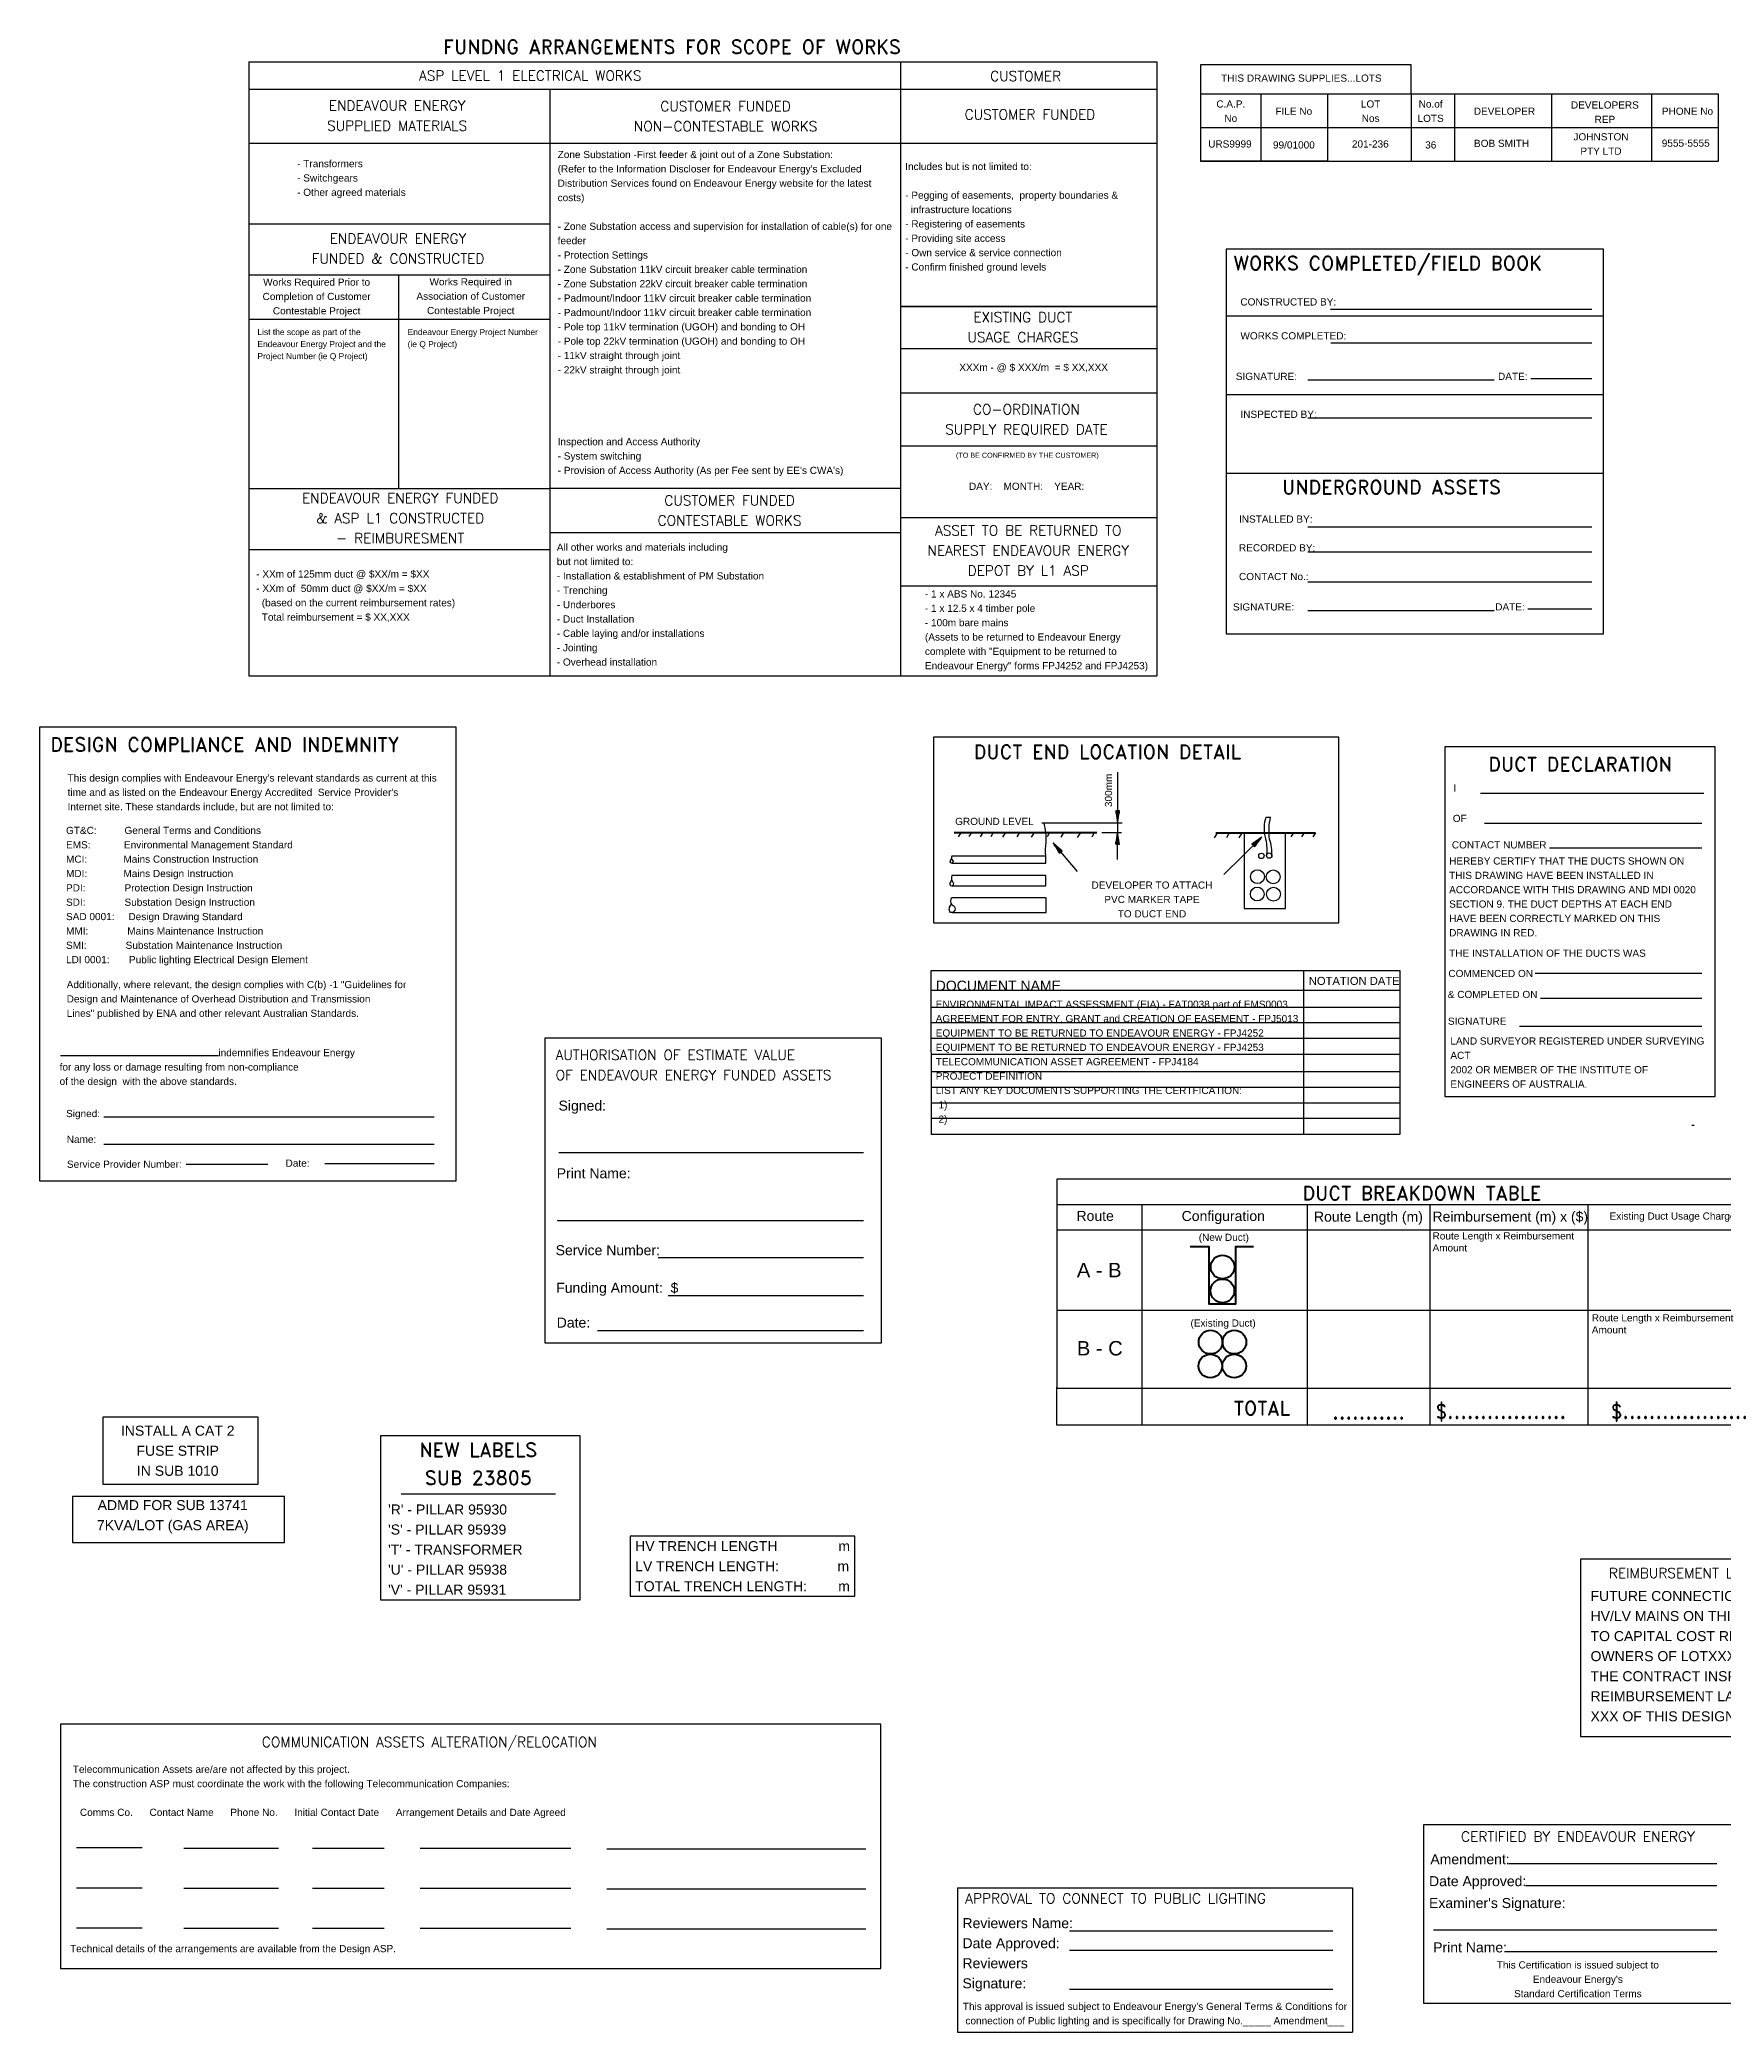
# Model space of a CAD drawing. Header units: metres. Extents: x -282 to 3977, y 160 to 949.
# Drawn here: x 2302.3 to 2722.1, y 354.4 to 851.4 of the extents above; entities that cross this region are included whole.
import ezdxf
from ezdxf.enums import TextEntityAlignment as Align

# ---------------------------------------------------------------- set-up
doc = ezdxf.new("R2010")
doc.units = ezdxf.units.M
doc.layers.get('0').update_dxf_attribs({"color": 6})
doc.layers.add('Notes', color=7, linetype='Continuous')
doc.styles.add('Elec', font='romand__.ttf')
doc.styles.get("Standard").update_dxf_attribs({"font": 'ARIAL.TTF'})

# ---------------------------------------------------------------- blocks, each defined once
blk = doc.blocks.new('NOTE_LOTS')
for p, q in [((15.000001, 16.666657), (15.000001, 0)), ((31.666674, 16.666657), (31.666674, 0)), ((52.500003, 16.666657), (52.500003, 0)), ((63.333347, 16.666657), (63.333347, 0)), ((87.500012, 16.666657), (87.500012, 0)), ((112.500021, 16.666657), (112.500021, 0)), ((0, 8.333321), (31.666674, 8.333321)), ((31.666674, 8.333321), (112.500021, 8.333321)), ((112.500271, 8.329344), (129.166944, 8.329344))]:
    blk.add_line(p, q)
blk.add_lwpolyline([(52.500003, 16.666657), (52.500003, 23.98122), (0, 23.98122), (0, 16.666657)])
blk.add_lwpolyline([(129.166944, -0.003988), (129.166944, 16.66268), (112.500271, 16.66268), (112.500021, 16.666657), (31.666674, 16.666657), (0, 16.666657), (0, 0), (31.666674, 0), (0, 0), (31.666674, 0), (112.500021, 0), (112.500271, -0.003988)], close=True)
at = {"color": 7}
for s, p in [('THIS DRAWING SUPPLIES...LOTS', (25.163625, 20.676982)), ('FILE No', (23.263704, 12.423805)), ('DEVELOPER', (75.798832, 12.423805)), ('PHONE No', (121.449084, 12.419821)), ('URS9999', (7.333344, 4.252375)), ('99/01000', (23.283346, 4.016656)), ('201-236', (42.347034, 4.252375)), ('BOB SMITH', (75.083958, 4.402656)), ('9555-5555', (121.016944, 4.464465)), ('36', (57.413112, 4.016656))]:
    blk.add_text(s, height=1.79, dxfattribs=at).set_placement(p, align=Align.MIDDLE_CENTER)
at = {"color": 7, "char_height": 1.79, "attachment_point": 5, "line_spacing_factor": 1.2}
for s, insert in [('C.A.P.\\PNo', (7.549423, 12.423805)), ('LOT\\PNos', (42.425612, 12.423805)), ('No.of\\PLOTS', (57.393471, 12.423805)), ('DEVELOPERS\\PREP', (100.843466, 12.188086)), ('JOHNSTON\\PPTY LTD', (99.880966, 4.252375))]:
    blk.add_mtext(s, dxfattribs=dict(at, insert=insert))
blk = doc.blocks.new('NOTE_WORKS-COMPLETED')
for p, q in [((89.67, 65.79), (-4.44, 65.79)), ((89.67, 46.21), (-4.44, 46.21)), ((89.44, 26.62), (-4.44, 26.62))]:
    blk.add_line(p, q)
at = {"color": 7, "linetype": 'Continuous', "lineweight": -3}
for p, q in [((21.53, 67.59), (86.7, 67.59)), ((21.64, 59.14), (86.7, 59.14)), ((15.87, 49.96), (62.4, 49.96)), ((71.48, 50.3), (86.7, 50.3)), ((15.87, 40.47), (86.7, 40.47)), ((15.87, 13.31), (86.7, 13.31)), ((15.87, 7.02), (86.7, 7.02)), ((15.87, -0.45), (86.7, -0.45)), ((15.87, -7.55), (62.4, -7.55)), ((70.78, -7.2), (86.7, -7.2))]:
    blk.add_line(p, q, dxfattribs=at)
blk.add_lwpolyline([(-4.44, -13.44), (89.67, -13.44), (89.67, 82.54), (-4.44, 82.54)], close=True)
at = {"color": 7, "lineweight": -3, "style": 'Elec'}
blk.add_text('WORKS COMPLETED/FIELD BOOK', height=3.5, dxfattribs=at).set_placement((-2.69, 79.04), align=Align.MIDDLE_LEFT)
at = {"color": 7, "lineweight": -3}
for s, p in [('CONSTRUCTED BY:', (-0.92, 69.38)), ('WORKS COMPLETED:', (-0.91, 60.93)), ('INSPECTED BY:', (-0.91, 41.35))]:
    blk.add_text(s, height=1.79, dxfattribs=at).set_placement(p, align=Align.MIDDLE_LEFT)
for s, p in [('SIGNATURE:', (5.57, 50.82)), ('DATE:', (67.02, 50.82)), ('SIGNATURE:', (4.87, -6.69)), ('DATE:', (66.32, -6.69))]:
    blk.add_text(s, height=1.79, dxfattribs=at).set_placement(p, align=Align.MIDDLE_CENTER)
at = {"color": 7, "lineweight": -3, "style": 'Elec'}
blk.add_text('UNDERGROUND ASSETS', height=3.5, dxfattribs=at).set_placement((9.48, 24.91), align=Align.TOP_LEFT)
at = {"color": 7, "lineweight": -3, "insert": (-1.27, 16.11), "char_height": 1.79, "attachment_point": 1, "line_spacing_factor": 1.2}
blk.add_mtext('INSTALLED BY:\\P\\PRECORDED BY:\\P\\PCONTACT No.:', dxfattribs=at)
blk = doc.blocks.new('NOTE_DESIGN-COMPLIANCE')
for p, q in [((5.16, 31.31), (44.59, 31.31)), ((16, 16.01), (98.33, 16.01)), ((16, 9.24), (98.33, 9.24)), ((36.49, 4.19), (56.86, 4.19)), ((71.12, 4.42), (98.33, 4.42))]:
    blk.add_line(p, q)
blk.add_lwpolyline([(0, 113.3), (103.74, 113.3), (103.74, 0), (0, 0)], close=True)
at = {"color": 7, "lineweight": -3, "style": 'Elec'}
blk.add_text('DESIGN COMPLIANCE AND INDEMNITY', height=3.5, dxfattribs=at).set_placement((2.6, 106.13), align=Align.BOTTOM_LEFT)
at = {"color": 7, "lineweight": -3}
for s, p in [('Signed:', (6.54, 17.75)), ('Name:', (6.71, 11.32)), ('Service Provider Number:', (6.76, 5.11)), ('Date: ', (61.29, 5.38))]:
    blk.add_text(s, height=1.79, dxfattribs=at).set_placement(p, align=Align.TOP_LEFT)
at = {"color": 7, "lineweight": -3, "char_height": 1.79, "line_spacing_factor": 1.2}
for s, insert, attachment_point in [("This design complies with Endeavour Energy's relevant standards as current at this \\Ptime and as listed on the Endeavour Energy Accredited  Service Provider's\\PInternet site. These standards include, but are not limited to:", (6.92, 92.16), 7), ('GT&C:          General Terms and Conditions\\PEMS:            Environmental Management Standard\\PMCI:             Mains Construction Instruction\\PMDI:             Mains Design Instruction\\PPDI:              Protection Design Instruction\\PSDI:              Substation Design Instruction\\PSAD 0001:     Design Drawing Standard\\PMMI:              Mains Maintenance Instruction\\PSMI:              Substation Maintenance Instruction\\PLDI 0001:       Public lighting Electrical Design Element ', (6.53, 88.36), 1), ('\\PAdditionally, where relevant, the design complies with C(b) -1 "Guidelines for \\PDesign and Maintenance of Overhead Distribution and Transmission \\PLines" published by ENA and other relevant Australian Standards.', (6.7, 53.5), 1), ('                                                         indemnifies Endeavour Energy \\Pfor any loss or damage resulting from non-compliance \\Pof the design  with the above standards.', (4.93, 32.94), 1)]:
    blk.add_mtext(s, dxfattribs=dict(at, insert=insert, attachment_point=attachment_point))
blk = doc.blocks.new('END$MARK$5$195')
at = {"color": 1}
blk.add_circle((-0.49514, 0), 5.99633, dxfattribs=at)
blk = doc.blocks.new('NOTE_IE-AUTHORISED-FUNDING')
at = {"color": 7, "linetype": 'Continuous', "lineweight": -3}
for p, q in [((3.55, 47.47), (79.49, 47.47)), ((3.36, 30.51), (79.49, 30.51)), ((28.3, 21.29), (79.49, 21.29)), ((30.76, 11.8), (79.49, 11.8)), ((13.21, 3.06), (79.49, 3.06))]:
    blk.add_line(p, q, dxfattribs=at)
blk.add_lwpolyline([(0, 0), (84, 0), (84, 76), (0, 76)], close=True)
at = {"color": 39, "lineweight": -3, "xscale": 0.009375, "yscale": 0.009375, "zscale": 0.009375}
for p in [(3.36, 30.51), (24.07, 3.06)]:
    blk.add_blockref('END$MARK$5$195', p, dxfattribs=at)
at = {"color": 7, "linetype": 'Continuous', "lineweight": -3, "xscale": 0.009375, "yscale": 0.009375, "zscale": 0.009375}
blk.add_blockref('END$MARK$5$195', (54.27, 3.06), dxfattribs=at)
at = {"color": 7, "lineweight": -3}
for s, p in [('Signed:', (3.46, 59.17)), ('Print Name:', (3, 42.3)), ('Service Number:', (2.74, 23.11)), ('Funding Amount:  $', (2.87, 13.73)), ('Date:    ', (3, 5.05))]:
    blk.add_text(s, height=2.5, dxfattribs=at).set_placement(p, align=Align.MIDDLE_LEFT)
at = {"color": 7, "lineweight": -3, "insert": (2.73, 69.3), "char_height": 2.5, "attachment_point": 4, "line_spacing_factor": 1.2, "style": 'Elec'}
blk.add_mtext('AUTHORISATION OF ESTIMATE VALUE\\POF ENDEAVOUR ENERGY FUNDED ASSETS', dxfattribs=at)
blk = doc.blocks.new('NOTE_DUCT-DECLARATION')
at = {"color": 7, "lineweight": -3}
for p, q in [((64.59, 75.58), (8.91, 75.58)), ((64.07, 68.09), (9.93, 68.09)), ((64.07, 61.96), (26.11, 61.96)), ((64.07, 30.71), (22.53, 30.71)), ((64.07, 24.42), (23.89, 24.42)), ((64.07, 17.44), (18.61, 17.44))]:
    blk.add_line(p, q, dxfattribs=at)
at = {"lineweight": -3}
blk.add_line((61.64, -7.13), (62.15, -7.13), dxfattribs=at)
blk.add_lwpolyline([(0, 0), (67.43, 0), (67.43, 87.17), (0, 87.17)], close=True)
at = {"color": 7, "lineweight": -3, "style": 'Elec'}
blk.add_text('DUCT DECLARATION', height=3.5, dxfattribs=at).set_placement((33.72, 82.89), align=Align.MIDDLE_CENTER)
at = {"color": 7, "lineweight": -3}
for s, p in [('I ', (2.12, 77.84)), ('OF', (1.98, 70.25)), ('CONTACT NUMBER ', (1.75, 63.65)), ('THE INSTALLATION OF THE DUCTS WAS ', (1.08, 36.63)), ('COMMENCED ON', (0.89, 31.57)), ('& COMPLETED ON', (0.74, 26.34)), ('SIGNATURE', (0.78, 19.67))]:
    blk.add_text(s, height=1.79, dxfattribs=at).set_placement(p, align=Align.TOP_LEFT)
at = {"color": 7, "lineweight": -3, "char_height": 1.79, "attachment_point": 1, "line_spacing_factor": 1.2}
for s, insert, width in [('HEREBY CERTIFY THAT THE DUCTS SHOWN ON \\PTHIS DRAWING HAVE BEEN INSTALLED IN \\PACCORDANCE WITH THIS DRAWING AND MDI 0020\\PSECTION 9. THE DUCT DEPTHS AT EACH END \\PHAVE BEEN CORRECTLY MARKED ON THIS DRAWING IN RED.', (1.08, 59.63), 65.1985), ('LAND SURVEYOR REGISTERED UNDER SURVEYING ACT\\P2002 OR MEMBER OF THE INSTITUTE OF ENGINEERS OF AUSTRALIA.', (1.38, 14.73), 64.0958)]:
    blk.add_mtext(s, dxfattribs=dict(at, insert=insert, width=width))
blk = doc.blocks.new('NOTE_TRENCH-LENGTH')
blk.add_lwpolyline([(0, 0), (56.02, 0), (56.02, 15), (0, 15)], close=True)
at = {"color": 7, "lineweight": -3, "insert": (1.25, 7.5), "char_height": 2.5, "width": 56.2143, "attachment_point": 4, "line_spacing_factor": 1.2}
blk.add_mtext('HV TRENCH LENGTH^I           m\\PLV TRENCH LENGTH:               m\\PTOTAL TRENCH LENGTH:        m', dxfattribs=at)
blk = doc.blocks.new('NOTE_SUB-LABELS')
at = {"color": 7, "lineweight": 30}
blk.add_line((5.108849, 26.43835), (43.608849, 26.43835), dxfattribs=at)
blk.add_lwpolyline([(0, 0), (49.749988, 0), (49.749988, 40.915118), (0, 40.915118)], close=True)
at = {"color": 7, "insert": (24.358849, 33.915118), "char_height": 3.5, "attachment_point": 5, "line_spacing_factor": 1.2, "style": 'Elec'}
blk.add_mtext('NEW LABELS\\PSUB 23805', dxfattribs=at)
at = {"color": 7, "insert": (1.858849, 12.5), "char_height": 2.5, "attachment_point": 4, "line_spacing_factor": 1.2}
blk.add_mtext("'R' - PILLAR 95930\\P'S' - PILLAR 95939\\P'T' - TRANSFORMER\\P'U' - PILLAR 95938\\P'V' - PILLAR 95931", dxfattribs=at)
blk = doc.blocks.new('NOTE_CERTIFIED-BY-IE')
at = {"color": 7, "linetype": 'Continuous', "lineweight": -3}
for p, q in [((21.25, 34.9), (73.15, 34.9)), ((25.46, 29.41), (73.15, 29.41)), ((2.51, 18.32), (73.15, 18.32)), ((20.45, 12.96), (73.15, 12.96))]:
    blk.add_line(p, q, dxfattribs=at)
blk.add_lwpolyline([(0, 0), (76.98, 0), (76.98, 44.52), (0, 44.52)], close=True)
at = {"color": 7, "lineweight": -3, "style": 'Elec'}
blk.add_text('CERTIFIED BY ENDEAVOUR ENERGY', height=2.52, dxfattribs=at).set_placement((38.51, 41.58), align=Align.MIDDLE_CENTER)
at = {"color": 7, "lineweight": -3}
for s, p in [('Amendment:', (1.7, 35.94)), ('Date Approved:', (1.37, 30.47)), ("Examiner's Signature:", (1.37, 25.01))]:
    blk.add_text(s, height=2.5, dxfattribs=at).set_placement(p, align=Align.MIDDLE_LEFT)
blk.add_text('Print Name:', height=2.5, dxfattribs=at).set_placement((2.4, 11.95), align=Align.BOTTOM_LEFT)
at = {"color": 7, "lineweight": -3, "insert": (38.49, 5.99), "char_height": 1.79, "attachment_point": 5, "line_spacing_factor": 1.2}
blk.add_mtext("This Certification is issued subject to \\PEndeavour Energy's \\PStandard Certification Terms", dxfattribs=at)
blk = doc.blocks.new('NOTE_DUCT-END-DETAIL')
for p, q in [((45.883142, 37.545951), (45.883142, 24.956978)), ((27.002662, 24.956978), (46.993508, 24.956978)), ((45.648767, 27.925728), (45.648767, 26.753853)), ((45.726892, 27.925728), (45.726892, 26.128853)), ((45.805017, 27.925728), (45.805017, 25.503853)), ((45.883142, 27.925728), (45.883142, 24.956978)), ((45.883142, 24.956978), (45.883142, 22.576326)), ((45.961267, 27.925728), (45.961267, 25.503853)), ((46.039392, 27.925728), (46.039392, 26.128853)), ((46.117517, 27.925728), (46.117517, 26.753853)), ((46.273767, 27.925728), (46.273767, 27.300728)), ((82.976447, 26.385314), (84.055803, 26.350148)), ((6.786157, 22.491651), (6.158539, 21.439165)), ((9.453954, 22.552283), (8.826336, 21.499796)), ((12.268824, 22.508369), (11.641206, 21.455883)), ((14.87599, 22.508369), (14.248372, 21.455883)), ((17.821137, 22.431019), (17.193519, 21.378533)), ((21.416346, 22.500269), (20.788728, 21.447782)), ((25.001494, 22.387106), (24.373876, 21.334619)), ((28.942559, 22.508369), (28.31494, 21.455883)), ((35.908784, 12.844093), (29.803783, 19.935884)), ((31.740629, 17.685972), (29.803783, 19.935884)), ((32.337937, 22.387106), (31.710319, 21.334619)), ((36.460897, 22.326474), (35.833279, 21.273987)), ((40.072994, 22.431019), (39.445376, 21.378533)), ((41.975059, 22.576326), (46.869083, 22.576326)), ((45.648767, 19.607576), (45.648767, 20.779451)), ((45.726892, 19.607576), (45.726892, 21.404451)), ((45.805017, 19.607576), (45.805017, 22.029451)), ((45.883142, 15.820965), (45.883142, 22.576326)), ((45.883142, 19.607576), (45.883142, 22.576326)), ((45.961267, 19.607576), (45.961267, 22.029451)), ((46.039392, 19.607576), (46.039392, 21.404451)), ((46.117517, 19.607576), (46.117517, 20.779451)), ((46.273767, 19.607576), (46.273767, 20.232576)), ((70.635531, 22.257162), (70.007913, 21.204676)), ((72.368199, 12.078092), (81.859722, 21.330754)), ((73.656182, 22.257162), (73.028564, 21.204676)), ((76.786013, 22.257162), (76.158395, 21.204676)), ((79.461249, 19.53816), (79.908786, 19.974435)), ((79.570318, 19.426276), (80.40945, 20.244291)), ((79.624852, 19.370334), (80.911521, 20.624623)), ((79.679386, 19.314392), (81.413593, 21.004956)), ((79.733921, 19.25845), (81.859722, 21.330754)), ((79.788455, 19.202508), (81.522661, 20.893072)), ((79.842989, 19.146565), (81.129659, 20.400855)), ((79.897524, 19.090623), (80.736656, 19.908638)), ((89.759831, 22.491651), (89.132213, 21.439165)), ((92.391473, 22.491651), (91.763854, 21.439165)), ((95.232529, 22.491651), (94.604911, 21.439165)), ((31.681421, 17.635003), (30.101362, 19.470457)), ((31.799838, 17.736942), (30.219779, 19.572396)), ((31.622213, 17.584033), (30.449911, 18.945822)), ((31.859046, 17.787912), (30.686744, 19.1497)), ((31.563005, 17.533063), (30.79846, 18.421186)), ((31.444588, 17.431124), (31.036831, 17.90479)), ((31.918254, 17.838881), (31.153709, 18.727004)), ((32.03667, 17.940821), (31.628913, 18.414486)), ((80.006592, 18.978739), (80.454129, 19.415014))]:
    blk.add_line(p, q)
at = {"color": 1}
for p, q in [((45.492517, 27.925728), (45.492517, 27.300728)), ((45.492517, 19.607576), (45.492517, 20.232576))]:
    blk.add_line(p, q, dxfattribs=at)
at = {"color": 7, "lineweight": 40}
for p, q in [((5.152012, 22.541857), (40.730815, 22.541857)), ((70.401899, 22.491651), (95.232529, 22.491651))]:
    blk.add_line(p, q, dxfattribs=at)
for points in [[(0, 0), (101.065272, 0), (101.065272, 46.282227), (0, 46.282227)], [(45.883142, 24.956978), (46.351892, 27.925728), (45.414392, 27.925728)], [(29.803783, 19.935884), (31.38538, 17.380155), (32.095879, 17.99179)], [(45.883142, 22.576326), (45.414392, 19.607576), (46.351892, 19.607576)], [(81.859722, 21.330754), (79.406715, 19.594103), (80.061127, 18.922797)]]:
    blk.add_lwpolyline(points, close=True)
at = {"color": 7, "lineweight": 30}
blk.add_lwpolyline([(28.016566, 16.772023, -0.069258), (28.099516, 20.007056, 0.073869), (27.552553, 24.956978)], format="xyb", dxfattribs=at)
for points in [[(83.108178, 17.079517, 0.100456), (82.757067, 21.391338, -0.144441), (82.976447, 26.385314)], [(84.381094, 16.746876, 0.102124), (83.819669, 20.840359, -0.096925), (84.055803, 26.350148)], [(4.533738, 16.621736, 0.324985), (4.736854, 15.573632, -0.953514), (4.272589, 14.935267, -0.417639), (4.501628, 15.93112)], [(4.591771, 11.814853, 0.277777), (4.82269, 10.125576, -0.610901), (4.317934, 9.156444, -0.397292), (4.550882, 10.613957)], [(4.605285, 6.276742, 0.550641), (4.889172, 4.344936)], [(4.889172, 4.344936, -0.805081), (4.246565, 2.566557, -0.436908), (4.506967, 4.619757)]]:
    blk.add_lwpolyline(points, format="xyb")
for points in [[(77.471942, 22.416483), (77.471942, 3.559802), (87.792954, 3.559802), (87.792954, 22.491651)], [(4.562755, 14.877234), (27.988926, 14.877234), (27.988926, 16.621736), (4.533738, 16.621736)], [(4.591771, 9.219001), (28.010544, 9.219001), (28.010544, 11.814853), (4.591771, 11.814853)], [(4.605285, 2.586337), (28.045411, 2.586337), (28.045411, 6.276742), (4.605285, 6.276742)]]:
    blk.add_lwpolyline(points)
for centre, radius in [((81.755144, 16.703674), 0.672328), ((83.709526, 16.778843), 0.672328), ((80.766336, 11.526072), 1.726395), ((84.715121, 11.458305), 1.726395), ((80.72888, 7.187486), 1.726395), ((84.771964, 7.138802), 1.726395)]:
    blk.add_circle(centre, radius)
at = {"color": 7, "style": 'Elec'}
blk.add_text('DUCT END LOCATION DETAIL', height=3.5, dxfattribs=at).set_placement((10.015299, 42.66532), align=Align.MIDDLE_LEFT)
at = {"color": 7}
blk.add_text('300mm', height=1.79, rotation=90.013556, dxfattribs=at).set_placement((45.053203, 33.045951), align=Align.BOTTOM_CENTER)
blk.add_text('GROUND LEVEL', height=1.79, dxfattribs=at).set_placement((15.181501, 23.878605), align=Align.BOTTOM_CENTER)
at = {"color": 7, "insert": (54.468199, 1.338092), "char_height": 1.79, "attachment_point": 8, "line_spacing_factor": 1.2}
blk.add_mtext('DEVELOPER TO ATTACH\\PPVC MARKER TAPE \\PTO DUCT END', dxfattribs=at)
blk = doc.blocks.new('NOTE_APPROVAL-TO-CONNECT-SL')
for p, q in [((0, 36), (0, 0)), ((0, 36), (98.54, 36)), ((98.54, 36), (98.54, 0)), ((0, 0), (98.54, 0))]:
    blk.add_line(p, q)
at = {"color": 7, "linetype": 'Continuous', "lineweight": -3}
for p, q in [((28, 25.28), (93.61, 25.28)), ((28, 20.43), (93.61, 20.43)), ((28, 10.76), (93.61, 10.76))]:
    blk.add_line(p, q, dxfattribs=at)
at = {"color": 7, "lineweight": -3, "style": 'Elec'}
blk.add_text('APPROVAL TO CONNECT TO PUBLIC LIGHTING', height=2.5, dxfattribs=at).set_placement((1.96, 33.37), align=Align.MIDDLE_LEFT)
at = {"color": 7, "lineweight": -3, "insert": (1.27, 19.31), "char_height": 2.5, "attachment_point": 4, "line_spacing_factor": 1.2}
blk.add_mtext('Reviewers Name:\\PDate Approved:\\PReviewers \\PSignature:', dxfattribs=at)
at = {"color": 7, "lineweight": -3, "insert": (49.27, 4.37), "char_height": 1.79, "width": 101.5642, "attachment_point": 5, "line_spacing_factor": 1.2}
blk.add_mtext("This approval is issued subject to Endeavour Energy's General Terms & Conditions for connection of Public lighting and is specifically for Drawing No._____ Amendment___", dxfattribs=at)
blk = doc.blocks.new('SP_NOTES_COMMS')
at = {"color": 7, "linetype": 'Continuous', "lineweight": -3, "ltscale": 5}
for p, q in [((3.981207, 30.157659), (20.361884, 30.157659)), ((30.75786, 30.027329), (54.442086, 30.027329)), ((62.863145, 30.027329), (80.757893, 30.027329)), ((89.705268, 30.027329), (127.336872, 30.027329)), ((136.284246, 29.880112), (200.881207, 29.880112)), ((3.981207, 20.157659), (20.361884, 20.157659)), ((30.75786, 20.027329), (54.442086, 20.027329)), ((62.863145, 20.027329), (80.757893, 20.027329)), ((89.705268, 20.027329), (127.336872, 20.027329)), ((136.284246, 19.880112), (200.881207, 19.880112)), ((3.981207, 10.157659), (20.361884, 10.157659)), ((30.75786, 10.027329), (54.442086, 10.027329)), ((62.863145, 10.027329), (80.757893, 10.027329)), ((89.705268, 10.027329), (127.336872, 10.027329)), ((136.284246, 9.880112), (200.881207, 9.880112))]:
    blk.add_line(p, q, dxfattribs=at)
blk.add_lwpolyline([(0, 0), (204.621271, 0), (204.621271, 60.924828), (0, 60.924828)], close=True)
at = {"color": 7, "lineweight": -3, "style": 'Elec'}
blk.add_text('COMMUNICATION ASSETS ALTERATION/RELOCATION', height=2.5, dxfattribs=at).set_placement((50.247779, 56.493498), align=Align.MIDDLE_LEFT)
at = {"color": 7, "lineweight": -3}
blk.add_text('Comms Co.      Contact Name      Phone No.      Initial Contact Date      Arrangement Details and Date Agreed', height=1.79, dxfattribs=at).set_placement((4.876207, 38.952935), align=Align.MIDDLE_LEFT)
at = {"color": 7, "linetype": 'Continuous', "lineweight": -3, "ltscale": 5}
blk.add_text('Technical details of the arrangements are available from the Design ASP.', height=1.79, dxfattribs=at).set_placement((2.40355, 4.967655), align=Align.MIDDLE_LEFT)
at = {"color": 7, "lineweight": -3, "insert": (3.103213, 47.638984), "char_height": 1.79, "attachment_point": 4, "line_spacing_factor": 1.2}
blk.add_mtext('Telecommunication Assets are/are not affected by this project.\\PThe construction ASP must coordinate the work with the following Telecommunication Companies:', dxfattribs=at)
blk = doc.blocks.new('NOTE_REIMBURSE_LABELS')
blk.add_lwpolyline([(0, 0), (88.63, 0), (88.63, 44.22), (0, 44.22)], close=True)
at = {"color": 7, "lineweight": -3, "style": 'Elec'}
blk.add_text('REIMBURSEMENT LABELS REQUIRED', height=2.5, dxfattribs=at).set_placement((7.08, 40.79), align=Align.MIDDLE_LEFT)
at = {"color": 7, "lineweight": -3, "insert": (2.49, 20.05), "char_height": 2.5, "width": 85.8945, "attachment_point": 4, "line_spacing_factor": 1.2}
blk.add_mtext('FUTURE CONNECTIONS TO THE EXTENSION OF \\PHV/LV MAINS ON THIS DRAWING ARE SUBJECT \\PTO CAPITAL COST REIMBURSEMENT TO THE \\POWNERS OF LOTXXX DPXXXX. PLEASE CONTACT \\PTHE CONTRACT INSPECTORS TO OBTAIN \\PREIMBURSEMENT LABELS TO ATTACH TO POLE \\PXXX OF THIS DESIGN.', dxfattribs=at)
at = {"lineweight": -3, "flags": 3}
blk.add_attdef('ISI_MICROGDS_OBJECT_NAME', (0.62, -10.67), '', height=2.5, dxfattribs=at)
blk = doc.blocks.new('NOTE_50')
for points in [[(0, 0), (38.75, 0), (38.75, 16.69), (0, 16.69)], [(-7.54, -14.51), (45.3, -14.51), (45.3, -3.09), (-7.54, -3.09)]]:
    blk.add_lwpolyline(points, close=True)
at = {"color": 7, "lineweight": -3, "char_height": 2.5, "attachment_point": 5, "line_spacing_factor": 1.2}
for s, insert in [('INSTALL A CAT 2\\PFUSE STRIP\\PIN SUB 1010', (18.7, 8.33)), ('ADMD FOR SUB 13741\\P7KVA/LOT (GAS AREA)', (17.46, -8.09))]:
    blk.add_mtext(s, dxfattribs=dict(at, insert=insert))
blk = doc.blocks.new('NOTE_NEW-DUCT-REQ')
for p, q in [((21.17, 55.01), (21.17, 0)), ((62.44, 55.01), (62.44, 0)), ((93.04, 55.01), (93.04, 0)), ((132.41, 55.01), (132.41, 0)), ((0.08, 28.71), (182.13, 28.71))]:
    blk.add_line(p, q)
blk.add_lwpolyline([(0, 61.37), (0, 9.22), (182.26, 9.22), (182.26, 61.37)], close=True)
for points in [[(0, 55.01), (182.26, 55.01)], [(0, 48.7), (182.26, 48.7)], [(182.26, 9.51), (182.26, 0), (0, 0), (0, 9.51)]]:
    blk.add_lwpolyline(points)
at = {"color": 7, "lineweight": 40}
blk.add_lwpolyline([(33.19, 44.52), (37.92, 44.52), (37.92, 30.24), (44.64, 30.24), (44.64, 44.52), (48.99, 44.52)], dxfattribs=at)
for centre in [(41.31, 39.45), (41.27, 33.49), (38.31, 20.71), (44.25, 20.71), (38.26, 14.75), (44.21, 14.75)]:
    blk.add_circle(centre, 2.96, dxfattribs=at)
at = {"color": 7, "lineweight": -3, "style": 'Elec'}
for s, p in [('DUCT BREAKDOWN TABLE', (91.02, 57.87)), ('TOTAL', (51.07, 4.23)), ('...........', (77.73, 3.22))]:
    blk.add_text(s, height=3.5, dxfattribs=at).set_placement(p, align=Align.MIDDLE_CENTER)
at = {"color": 7, "lineweight": -3}
for s, p in [('(New Duct)', (41.62, 47.74)), ('(Existing Duct)', (41.43, 26.37))]:
    blk.add_text(s, height=1.79, dxfattribs=at).set_placement(p, align=Align.TOP_CENTER)
at = {"color": 7, "lineweight": -3, "style": 'Elec'}
for s, p in [('$..................', (94.44, 1.65)), ('$...................', (138.16, 1.65))]:
    blk.add_text(s, height=3.5, dxfattribs=at).set_placement(p)
at = {"color": 1, "lineweight": -3, "attachment_point": 1}
for s, insert, char_height, width in [('{\\C7;Route}', (4.87, 53.45), 2.5, 21.3007), ('{\\C7;Configuration}', (31.1, 53.42), 2.5, 31.8297), ('{\\C7;Route Length (m)}', (64.1, 53.25), 2.5, 28.8337), ('{\\C7;Reimbursement (m) x ($)}', (93.66, 53.27), 2.5, 38.7746), ('{\\C7;Existing Duct Usage Charge (m) x ($)}', (137.83, 53.05), 1.79, 41.6723), ('{\\C7;Route Length x Reimbursement Amount}', (93.68, 48.1), 1.79, 37.9135), ('{\\C7;A - B}', (4.97, 40.48), 3.5911, 11.2588), ('{\\C7;Route Length x Reimbursement Amount}', (133.4, 27.66), 1.79, 37.9135), ('{\\C7;B - C}', (4.97, 20.98), 3.5911, 11.2588)]:
    blk.add_mtext(s, dxfattribs=dict(at, insert=insert, char_height=char_height, width=width))
blk = doc.blocks.new('NOTE_63')
for p, q in [((92.88, 40.69), (92.88, 0)), ((-0.09, 35.9), (117.04, 35.9)), ((0, 31.67), (116.99, 31.67)), ((0, 27.83), (116.99, 27.83)), ((0, 23.89), (116.99, 23.89)), ((0, 19.94), (116.99, 19.94)), ((0, 15.57), (116.99, 15.57)), ((0, 11.73), (116.99, 11.73)), ((0, 7.78), (116.99, 7.78)), ((0, 3.94), (116.99, 3.94))]:
    blk.add_line(p, q)
blk.add_lwpolyline([(0, 0), (116.99, 0), (117.04, 40.69), (-0.08, 40.69)], close=True)
at = {"color": 7, "lineweight": -3, "insert": (1.17, 20.28), "char_height": 2.5, "width": 106.2033, "attachment_point": 4, "line_spacing_factor": 1.2}
blk.add_mtext('DOCUMENT NAME\\P{\\H0.716x;ENVIRONMENTAL IMPACT ASSESSMENT (EIA) - FAT0038 part of EMS0003\\PAGREEMENT FOR ENTRY, GRANT and CREATION OF EASEMENT - FPJ5013\\PEQUIPMENT TO BE RETURNED TO ENDEAVOUR ENERGY - FPJ4252\\PEQUIPMENT TO BE RETURNED TO ENDEAVOUR ENERGY - FPJ4253\\PTELECOMMUNICATION ASSET AGREEMENT - FPJ4184\\PPROJECT DEFINITION\\PLIST ANY KEY DOCUMENTS SUPPORTING THE CERTFICATION:\\P 1)\\P 2)}', dxfattribs=at)
at = {"color": 1, "lineweight": -3, "insert": (94.22, 39.2), "char_height": 2, "width": 24.3828, "attachment_point": 1}
blk.add_mtext('{\\C7;NOTATION DATE}', dxfattribs=at)
blk = doc.blocks.new('FUNDING_ARRANGEMENTS')
at = {"layer": 'Notes'}
for p, q in [((-0.01, 153.2), (226.51, 153.2)), ((162.56, 152.99), (162.56, 0)), ((226.51, 153.2), (226.51, 0)), ((0.01, 146.35), (226.51, 146.35)), ((75.07, 146.1), (75.07, 0)), ((0, 132.89), (226.51, 132.89)), ((75.07, 112.66), (0, 112.66)), ((75.07, 99.99), (0, 99.99)), ((37.35, 99.94), (37.35, 46.76)), ((0.08, 88.98), (75.01, 88.98)), ((162.56, 81.68), (226.51, 81.68)), ((162.56, 70.65), (226.51, 70.65)), ((162.56, 57.42), (226.51, 57.42)), ((0, 46.76), (75.07, 46.76)), ((75.07, 46.86), (162.56, 46.86)), ((75.04, 35.75), (162.56, 35.75)), ((162.56, 39.57), (226.51, 39.57)), ((0.06, 31.56), (75.04, 31.56)), ((162.56, 22.46), (226.51, 22.46))]:
    blk.add_line(p, q, dxfattribs=at)
blk.add_lwpolyline([(0, 153.2), (0, 0), (226.51, 0)], dxfattribs=at)
blk.add_polyline3d([(162.56, 92.18, 0), (226.51, 92.18, 0)], close=True, dxfattribs=at)
at = {"layer": 'Notes', "color": 7, "lineweight": -3, "style": 'Elec'}
for s, height, p in [('FUNDNG ARRANGEMENTS FOR SCOPE OF WORKS', 3.5, (48.5, 156.91)), ('ASP LEVEL 1 ELECTRICAL WORKS', 2.5, (42.46, 149.75)), (' CUSTOMER', 2.5, (183.21, 149.63))]:
    blk.add_text(s, height=height, dxfattribs=at).set_placement(p, align=Align.MIDDLE_LEFT)
blk.add_text('CUSTOMER FUNDED', height=2.5, dxfattribs=at).set_placement((194.83, 140.05), align=Align.MIDDLE_CENTER)
at = {"layer": 'Notes', "color": 7, "lineweight": -3}
for s, height, p in [('XXXm - @ $ XXX/m  = $ XX,XXX', 1.79, (195.75, 76.98)), ('(TO BE CONFIRMED BY THE CUSTOMER)', 1.2816, (194.19, 55.06)), ('DAY:    MONTH:    YEAR:', 1.79, (194.01, 47.32))]:
    blk.add_text(s, height=height, dxfattribs=at).set_placement(p, align=Align.MIDDLE_CENTER)
at = {"layer": 'Notes', "color": 7, "lineweight": -3, "char_height": 2.5, "attachment_point": 5, "line_spacing_factor": 1.2, "style": 'Elec'}
for s, insert in [('ENDEAVOUR ENERGY \\PSUPPLIED MATERIALS', (37, 139.75)), ('CUSTOMER FUNDED \\PNON-CONTESTABLE WORKS', (118.92, 139.6)), ('ENDEAVOUR ENERGY \\PFUNDED & CONSTRUCTED', (37.22, 106.6)), ('EXISTING DUCT\\PUSAGE CHARGES', (193.08, 87)), ('CO-ORDINATION\\PSUPPLY REQUIRED DATE', (193.96, 63.89)), ('CUSTOMER FUNDED\\PCONTESTABLE WORKS', (119.92, 41.28)), ('ASSET TO BE RETURNED TO\\PNEAREST ENDEAVOUR ENERGY\\PDEPOT BY L1 ASP', (194.41, 31.29))]:
    blk.add_mtext(s, dxfattribs=dict(at, insert=insert))
at = {"layer": 'Notes', "color": 7, "lineweight": -3, "line_spacing_factor": 1.2}
for s, insert, char_height, width, attachment_point in [("Zone Substation -First feeder & joint out of a Zone Substation:\\P(Refer to the Information Discloser for Endeavour Energy's Excluded Distribution Services found on Endeavour Energy website for the latest costs)\\P\\P- Zone Substation access and supervision for installation of cable(s) for one feeder\\P- Protection Settings\\P- Zone Substation 11kV circuit breaker cable termination\\P- Zone Substation 22kV circuit breaker cable termination\\P- Padmount/Indoor 11kV circuit breaker cable termination\\P- Padmount/Indoor 11kV circuit breaker cable termination\\P- Pole top 11kV termination (UGOH) and bonding to OH\\P- Pole top 22kV termination (UGOH) and bonding to OH\\P- 11kV straight through joint\\P- 22kV straight through joint\\P\\P\\P\\P\\PInspection and Access Authority\\P- System switching\\P- Provision of Access Authority (As per Fee sent by EE's CWA's)", (77.04, 130.96), 1.79, 83.976, 1), ('Includes but is not limited to:\\P\\P- Pegging of easements,  property boundaries &\\P  infrastructure locations\\P- Registering of easements\\P- Providing site access\\P- Own service & service connection\\P- Confirm finished ground levels', (163.73, 114.28), 1.79, 56.9992, 4), ('Works Required Prior to Completion of Customer Contestable Project', (16.92, 94.39), 1.79, 30.6517, 5), ('Works Required in Association of Customer Contestable Project', (55.36, 94.46), 1.79, 30.6517, 5), ('List the scope as part of the \\PEndeavour Energy Project and the Project Number (ie Q Project)', (2.16, 82.55), 1.5, 35.4705, 4), ('Endeavour Energy Project Number (ie Q Project)', (39.62, 84.05), 1.5, 32.6321, 4), ('All other works and materials including\\Pbut not limited to:\\P- Installation & establishment of PM Substation\\P- Trenching\\P- Underbores\\P- Duct Installation\\P- Cable laying and/or installations\\P- Jointing\\P- Overhead installation', (76.83, 17.79), 1.79, 71.0135, 4), ('- 1 x ABS No. 12345\\P- 1 x 12.5 x 4 timber pole\\P- 100m bare mains\\P(Assets to be returned to Endeavour Energy complete with "Equipment to be returned to Endeavour Energy" forms FPJ4252 and FPJ4253)', (168.64, 11.25), 1.79, 57.8239, 4)]:
    blk.add_mtext(s, dxfattribs=dict(at, insert=insert, char_height=char_height, width=width, attachment_point=attachment_point))
at = {"layer": 'Notes', "color": 7, "lineweight": -3, "char_height": 1.79, "attachment_point": 4, "line_spacing_factor": 1.2}
for s, insert in [('- Transformers\\P- Switchgears\\P- Other agreed materials', (12.06, 123.95)), ('- XXm of 125mm duct @ $XX/m = $XX\\P- XXm of  50mm duct @ $XX/m = $XX\\P  (based on the current reimbursement rates)\\P  Total reimbursement = $ XX,XXX', (1.86, 19.9))]:
    blk.add_mtext(s, dxfattribs=dict(at, insert=insert))
at = {"layer": 'Notes', "color": 7, "lineweight": -3, "insert": (37.77, 39.36), "char_height": 2.5, "width": 75.5225, "attachment_point": 5, "line_spacing_factor": 1.2, "style": 'Elec'}
blk.add_mtext('ENDEAVOUR ENERGY FUNDED \\P& ASP L1 CONSTRUCTED \\P- REIMBURESMENT', dxfattribs=at)

msp = doc.modelspace()

# ---------------------------------------------------------------- block references
at = {"layer": 'Notes'}
for name, p in [('FUNDING_ARRANGEMENTS', (2354.4, 692.69)), ('NOTE_LOTS', (2591.78, 821.13)), ('NOTE_WORKS-COMPLETED', (2602.64, 716.61)), ('NOTE_DESIGN-COMPLIANCE', (2302.29, 566.71)), ('NOTE_DUCT-END-DETAIL', (2525.2, 631.12)), ('NOTE_DUCT-DECLARATION', (2652.71, 587.82)), ('NOTE_63', (2524.56, 578.44)), ('NOTE_IE-AUTHORISED-FUNDING', (2428.2, 526.37)), ('NOTE_NEW-DUCT-REQ', (2555.97, 505.84)), ('NOTE_50', (2317.98, 491.11)), ('NOTE_SUB-LABELS', (2387.28, 462.29)), ('NOTE_TRENCH-LENGTH', (2449.52, 463.15)), ('NOTE_REIMBURSE_LABELS', (2686.56, 428.16)), ('SP_NOTES_COMMS', (2307.41, 370.32)), ('NOTE_CERTIFIED-BY-IE', (2647.4, 361.64)), ('NOTE_APPROVAL-TO-CONNECT-SL', (2531.13, 354.45))]:
    msp.add_blockref(name, p, dxfattribs=at)

doc.saveas('drawing.dxf')
